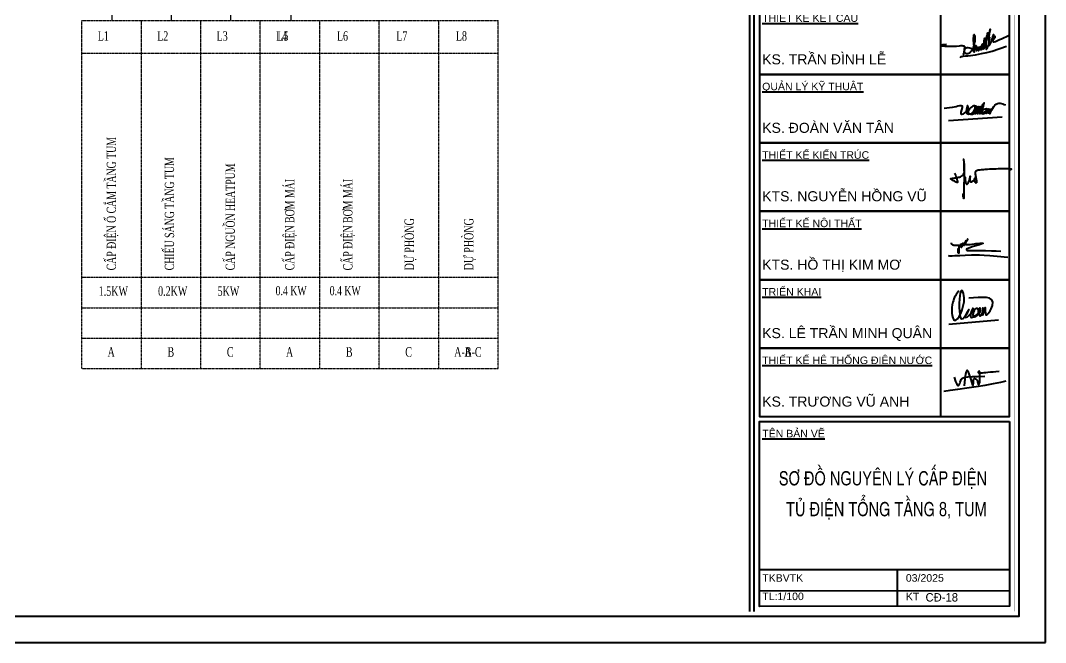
# Model space of a CAD drawing. Header units: inches. Extents: x -30463 to 18, y -115022 to 17.
# Drawn here: x -14980 to -349, y -66322 to -57441 of the extents above; entities that cross this region are included whole.
import ezdxf
from ezdxf.enums import TextEntityAlignment as Align

# ---------------------------------------------------------------- set-up
doc = ezdxf.new("R2010")
doc.units = ezdxf.units.IN
doc.header["$MEASUREMENT"] = 0
doc.linetypes.add('CENTER2', pattern=[1.125, 0.75, -0.125, 0.125, -0.125])
doc.layers.add('cat1', color=252, linetype='Continuous', lineweight=40)
doc.layers.add('nettext', color=1, linetype='Continuous', lineweight=20)
for name, color, linetype in [('Sche', 2, 'Continuous'), ('tbi', 5, 'Continuous'), ('TEXT-E', 30, 'Continuous')]:
    doc.layers.add(name, color=color, linetype=linetype)
doc.styles.add('0-Thuong', font='vntimeh.shx', dxfattribs={"width": 0.7})
doc.styles.add('st02-VnAvantH', font='')
doc.styles.add('vnah', font='', dxfattribs={"width": 0.8})
doc.styles.add('VuKtGhiChu', font='arial.ttf', dxfattribs={"height": 2})
doc.styles.get('st02-VnAvantH').set_extended_font_data('.VnAvantH')
doc.styles.get('vnah').set_extended_font_data('.VnArial NarrowH')

# ---------------------------------------------------------------- blocks, each defined once
blk = doc.blocks.new('A$C074D4DC1')
at = {"color": 142, "true_color": 0x00a1d6}
blk.add_line((38460, 29902), (38460, -377), dxfattribs=at)
at = {"ltscale": 100}
for p, q in [((38565, -377), (38565, 29902)), ((42506, 15352), (42506, 3749))]:
    blk.add_line(p, q, dxfattribs=at)
at = {"color": 156, "true_color": 0x024379}
for p, q in [((42676, 10024), (43814, 10103)), ((42685, 5708), (43737, 5802))]:
    blk.add_line(p, q, dxfattribs=at)
for points in [[(44733, -1037), (44733, 30566), (42, 30566), (42, -1037)], [(43969, 12451), (38674, 12451), (38674, 11001), (43969, 11001)], [(43969, 11001), (38674, 11001), (38674, 9551), (43969, 9551)], [(43969, 9551), (38674, 9551), (38674, 8100), (43969, 8100)], [(43969, 8100), (38674, 8100), (38674, 6650), (43969, 6650)], [(43969, 6650), (38674, 6650), (38674, 5200), (43969, 5200)]]:
    blk.add_lwpolyline(points, close=True)
blk.add_lwpolyline([(2691, 30008), (1638, 30008), (1638, -479), (44175, -479), (44175, 30008), (4075, 30008)])
at = {"color": 142, "true_color": 0x00a1d6, "const_width": 6.02}
blk.add_lwpolyline([(2691, 29906), (1739, 29906), (1739, -377), (44073, -377), (44073, 29906), (4075, 29906)], dxfattribs=at)
at = {"color": 156, "true_color": 0x024379, "elevation": 0}
for points in [[(43188, 11533), (43199, 11554), (43205, 11563), (43212, 11575), (43219, 11593), (43224, 11629), (43228, 11645), (43238, 11685), (43241, 11707), (43244, 11744), (43245, 11761), (43247, 11780), (43241, 11809), (43235, 11824), (43232, 11834), (43228, 11839), (43223, 11846), (43220, 11847), (43216, 11843), (43210, 11833), (43205, 11797), (43203, 11767), (43203, 11745), (43203, 11711), (43206, 11686), (43212, 11643), (43215, 11614), (43217, 11578), (43221, 11552), (43222, 11527), (43223, 11516), (43223, 11513), (43225, 11511), (43231, 11515), (43234, 11521), (43239, 11537), (43242, 11554), (43244, 11564), (43247, 11578), (43249, 11587), (43251, 11600), (43252, 11607), (43256, 11612), (43261, 11612), (43266, 11607), (43266, 11598), (43266, 11585), (43264, 11563), (43263, 11551), (43262, 11529), (43262, 11512), (43268, 11505), (43274, 11505), (43279, 11509), (43285, 11516), (43296, 11530), (43300, 11546), (43304, 11567), (43306, 11576), (43300, 11546), (43300, 11529), (43302, 11518), (43306, 11508), (43312, 11504), (43318, 11508), (43322, 11512), (43324, 11516), (43332, 11525), (43339, 11534), (43342, 11543), (43343, 11550), (43346, 11562), (43349, 11576), (43354, 11594), (43349, 11576), (43345, 11556), (43341, 11541), (43343, 11531), (43347, 11530), (43354, 11531), (43359, 11538), (43365, 11547), (43375, 11564), (43383, 11579), (43387, 11590), (43393, 11609), (43395, 11621), (43399, 11639), (43403, 11652), (43390, 11600), (43387, 11590), (43376, 11567), (43374, 11554), (43374, 11545), (43374, 11536), (43378, 11532), (43385, 11532), (43391, 11539), (43398, 11548), (43403, 11558), (43407, 11564), (43422, 11610), (43429, 11644), (43434, 11679), (43438, 11721), (43443, 11747), (43447, 11769), (43438, 11721), (43436, 11700), (43429, 11639), (43425, 11605), (43423, 11591), (43419, 11563), (43419, 11554), (43420, 11548), (43422, 11543), (43425, 11542), (43428, 11542), (43432, 11550), (43436, 11559), (43446, 11585), (43452, 11606), (43460, 11640), (43473, 11691), (43480, 11722), (43486, 11767), (43493, 11807), (43502, 11843), (43507, 11866), (43511, 11884), (43497, 11825), (43483, 11745), (43473, 11691), (43470, 11648), (43468, 11624), (43468, 11581), (43468, 11561), (43474, 11547), (43478, 11538), (43484, 11537), (43488, 11541), (43491, 11547), (43503, 11570), (43511, 11584), (43520, 11604), (43531, 11638), (43533, 11665), (43531, 11688), (43532, 11721), (43532, 11763), (43535, 11811), (43540, 11848), (43546, 11881), (43554, 11924), (43559, 11950), (43563, 11958), (43559, 11950), (43550, 11903), (43540, 11848), (43535, 11811), (43532, 11734), (43533, 11665), (43542, 11708), (43547, 11731), (43550, 11758), (43553, 11782), (43554, 11789)], [(43533, 11665), (43531, 11638), (43529, 11616), (43530, 11609), (43533, 11607), (43536, 11607), (43541, 11612), (43552, 11629), (43561, 11643), (43583, 11686), (43588, 11705), (43599, 11732), (43611, 11767), (43619, 11796), (43627, 11817), (43632, 11832), (43634, 11848), (43632, 11840), (43627, 11817), (43617, 11788), (43605, 11750), (43599, 11732), (43601, 11720), (43605, 11716), (43612, 11717), (43625, 11728), (43634, 11741), (43646, 11758), (43656, 11772), (43664, 11784), (43666, 11790), (43666, 11795), (43664, 11801), (43661, 11802), (43657, 11800), (43653, 11791), (43649, 11781), (43642, 11768), (43635, 11755), (43628, 11741), (43619, 11722), (43619, 11708), (43621, 11699), (43626, 11692), (43632, 11692), (43648, 11693), (43676, 11700), (43703, 11712), (43759, 11738), (43803, 11755), (43949, 11829)], [(42635, 11632), (42560, 11629), (42535, 11623), (42521, 11613), (42536, 11607), (42599, 11598), (42675, 11598), (42732, 11599), (42772, 11599), (42799, 11600), (42826, 11601), (42850, 11603), (42910, 11608), (42943, 11611), (42968, 11611), (42990, 11606), (43004, 11604), (43016, 11601), (43021, 11593), (43021, 11581), (42997, 11420), (43015, 11475), (43020, 11507), (43023, 11530), (43026, 11541), (43035, 11552), (43042, 11560), (43054, 11566), (43073, 11569), (43091, 11569), (43123, 11563), (43152, 11555), (43179, 11541), (43207, 11515), (43213, 11500), (43220, 11486), (43224, 11477), (43224, 11473), (43213, 11500), (43207, 11515), (43188, 11533), (43182, 11521), (43175, 11512), (43169, 11504), (43156, 11489), (43147, 11480), (43134, 11465), (43123, 11452), (43109, 11442), (43090, 11437), (43069, 11435), (43055, 11439), (43041, 11448), (43033, 11456), (43025, 11462), (43021, 11473), (43016, 11480)], [(42926, 11356), (42938, 11373), (42949, 11380), (42962, 11384), (42982, 11389), (43036, 11393), (43089, 11393), (43249, 11414), (43377, 11445), (43493, 11464), (43604, 11496), (43909, 11599)]]:
    blk.add_lwpolyline(points, dxfattribs=at)
at = {"color": 156, "true_color": 0x024379}
blk.add_lwpolyline([(42738, 7430), (42738, 7423, 0.343878), (42762, 7393, 0.01305), (42793, 7386), (42857, 7385), (42875, 7386, -0.247917), (42900, 7373), (42897, 7289), (42899, 7217, -0.562174), (42891, 7212), (42889, 7214), (42885, 7222), (42882, 7235), (42881, 7247), (42881, 7263), (42882, 7282), (42886, 7297), (42893, 7312), (42902, 7329), (42919, 7355), (42929, 7367), (42936, 7382), (42942, 7402, -0.72302), (42946, 7402), (42945, 7379), (42945, 7362), (42948, 7345), (42950, 7338, 0.58764), (42954, 7337), (42958, 7345), (42963, 7361), (42966, 7385), (42967, 7397), (42970, 7409), (42973, 7420, -0.768085), (42977, 7420), (42976, 7400), (42976, 7388), (42975, 7372, 0.748873), (42980, 7370), (42984, 7377), (42988, 7387), (42991, 7398), (42993, 7407), (42995, 7413), (42998, 7417), (43001, 7421), (43003, 7426, -0.81809), (43006, 7426), (43006, 7413), (43004, 7405), (43002, 7396), (43002, 7389), (43004, 7383, 0.562216), (43012, 7381), (43017, 7385), (43021, 7389), (43028, 7398), (43035, 7412), (43052, 7445), (43063, 7466), (43079, 7497), (43085, 7506, 0.949422), (43084, 7508), (43071, 7492), (43054, 7477), (43042, 7464), (43033, 7452), (43028, 7443), (43025, 7433), (43025, 7423), (43026, 7411), (43034, 7403), (43045, 7396), (43062, 7394), (43095, 7394), (43139, 7398), (43180, 7404), (43231, 7411), (43259, 7415), (43302, 7420), (43343, 7425), (43376, 7426), (43407, 7425, -0.765723), (43408, 7417), (43386, 7408), (43335, 7392), (43203, 7355), (43072, 7307), (43062, 7300, 0.605857), (43065, 7278), (43082, 7272), (43120, 7267), (43328, 7267), (43460, 7267), (43587, 7266), (43640, 7265), (43687, 7260), (43788, 7252)], format="xyb", dxfattribs=at)
for points in [[(42670, 7165), (42697, 7160), (42725, 7157), (42760, 7157), (42812, 7162), (42851, 7165), (42917, 7166), (43033, 7170), (43165, 7175), (43282, 7177), (43339, 7178), (43437, 7174), (43557, 7165), (43707, 7153), (43935, 7129)], [(42796, 4584), (42829, 4493), (42855, 4437), (42877, 4411), (42894, 4408), (42907, 4423), (42918, 4450), (42928, 4481), (42937, 4513), (42947, 4538), (42962, 4558), (42988, 4573), (43029, 4584), (43090, 4592), (43178, 4598), (43295, 4603), (43449, 4607)], [(43016, 4402), (43031, 4547), (43044, 4651), (43057, 4714), (43071, 4735), (43089, 4716), (43113, 4657), (43145, 4556), (43187, 4416)], [(43340, 4480), (43344, 4550), (43346, 4605), (43346, 4645), (43344, 4674), (43342, 4693), (43339, 4704), (43335, 4710), (43332, 4712), (43328, 4712), (43324, 4711), (43321, 4709), (43318, 4706), (43315, 4703), (43313, 4699), (43311, 4695), (43309, 4691), (43308, 4688), (43308, 4684), (43310, 4681), (43315, 4679), (43322, 4677), (43334, 4676), (43350, 4676), (43371, 4677), (43399, 4679), (43432, 4682), (43471, 4686), (43515, 4690), (43566, 4695), (43622, 4701), (43683, 4708), (43750, 4714)], [(42581, 4286), (42713, 4307), (42879, 4332), (43066, 4359), (43262, 4388), (43455, 4418), (43634, 4448), (43785, 4478), (43897, 4507)], [(43187, 4416), (43194, 4412), (43199, 4415), (43202, 4424), (43204, 4437), (43205, 4454), (43205, 4472), (43205, 4490), (43205, 4506), (43206, 4520), (43208, 4531), (43210, 4539), (43214, 4545), (43218, 4550), (43222, 4552), (43227, 4554), (43233, 4554), (43239, 4554), (43245, 4553), (43252, 4551), (43258, 4548), (43265, 4543), (43271, 4538), (43277, 4531), (43282, 4523), (43286, 4513), (43290, 4502), (43293, 4491), (43296, 4479), (43299, 4467), (43302, 4456), (43304, 4447), (43307, 4438), (43310, 4432), (43314, 4428), (43317, 4427), (43321, 4429), (43326, 4435), (43330, 4445), (43335, 4460), (43340, 4480)]]:
    blk.add_lwpolyline(points, dxfattribs=at)
at = {"ltscale": 100}
for points in [[(43969, 5200), (38674, 5200), (38674, 3749), (43969, 3749)], [(43973, 3643), (43973, 55), (38677, 50), (38677, 3643)], [(43973, 515), (43974, -267), (38678, -272), (38677, 511)]]:
    blk.add_lwpolyline(points, close=True, dxfattribs=at)
for points in [[(38677, 513), (43973, 513)], [(41591, 513), (41592, -269)]]:
    blk.add_lwpolyline(points, dxfattribs=at)
at = {"color": 156, "true_color": 0x024379}
blk.add_spline([(42589, 10285), (42840, 10324), (42965, 10332), (42937, 10166), (43093, 10309), (43082, 10339), (43071, 10313), (43075, 10170), (43196, 10198), (43235, 10332), (43099, 10196), (43222, 10173), (43257, 10332), (43250, 10168), (43309, 10319), (43296, 10166), (43352, 10324), (43341, 10168), (43432, 10399), (43395, 10341), (43389, 10175), (43490, 10265), (43400, 10237), (43389, 10175), (43475, 10209), (43501, 10272), (43480, 10175), (43536, 10270), (43516, 10183), (43573, 10268), (43555, 10179), (43663, 10350), (43884, 10354)], degree=3, dxfattribs=at)
for points, knots in [([(42803, 8906), (42814, 8888), (42832, 8854), (42849, 8802), (42855, 8778), (42861, 8751), (42877, 8703), (42845, 8716), (42822, 8728), (42784, 8746), (42752, 8764), (42735, 8776), (42719, 8787), (42727, 8793), (42740, 8796), (42775, 8801), (42826, 8809), (42884, 8820), (42934, 8831), (42973, 8852), (42999, 8882), (43017, 8924), (43016, 8991), (43017, 9082), (43013, 9143), (42996, 9233), (43006, 9131), (43003, 9041), (43012, 8885), (43007, 8722), (43004, 8591), (43003, 8473), (43003, 8417), (43002, 8353), (42982, 8437), (42989, 8467), (42994, 8485)], [0, 0, 0, 0, 0.579957, 1.070457, 1.575075, 1.702178, 1.968448, 2.102514, 2.430831, 2.83075, 3.236125, 3.41382, 3.542005, 3.595848, 3.64821, 3.924015, 4.586932, 5.111482, 5.583536, 6.016911, 6.356915, 6.676725, 7.260133, 8.235702, 9.111069, 9.447068, 9.965561, 10.714915, 12.752422, 13.92001, 15.403139, 16.485961, 17.073982, 17.30007, 17.749754, 18.361111, 18.361111, 18.361111, 18.361111]), ([(43027, 8816), (43027, 8819), (43028, 8837), (43035, 8788), (43035, 8743), (43037, 8715), (43045, 8687), (43064, 8674), (43088, 8684), (43106, 8718), (43126, 8778), (43132, 8807), (43138, 8824), (43140, 8839), (43137, 8850), (43133, 8826), (43133, 8797), (43133, 8765), (43136, 8743), (43146, 8724), (43171, 8726), (43189, 8739), (43204, 8750), (43233, 8770), (43251, 8807), (43225, 8792), (43224, 8756), (43227, 8740), (43235, 8722), (43250, 8706), (43274, 8703), (43280, 8733), (43274, 8763), (43263, 8818), (43256, 8869), (43248, 8917), (43253, 8946), (43286, 8977), (43361, 8981), (43482, 8996), (43643, 9000), (43804, 9011), (43933, 9009), (43984, 9003), (44014, 8998), (44009, 8988), (44002, 8983), (43994, 8977), (43988, 8975), (43985, 8974)], [0, 0, 0, 0, 0.241347, 0.432048, 0.963694, 1.324933, 1.611634, 1.748134, 1.908475, 2.259261, 2.767427, 3.314594, 3.455279, 3.496802, 3.537615, 3.696156, 4.007566, 4.303648, 4.510486, 4.669683, 4.821597, 5.129668, 5.314613, 5.718614, 5.876049, 6.0393, 6.314197, 6.447607, 6.675996, 6.873412, 7.057274, 7.203616, 7.612566, 7.971829, 8.76025, 9.093979, 9.320022, 9.576227, 10.278162, 11.317923, 13.076628, 14.778001, 15.965518, 16.470894, 16.548764, 16.60423, 16.719829, 16.793664, 16.895164, 16.895164, 16.895164, 16.895164]), ([(42898, 6416), (42847, 6347), (42725, 6181), (42764, 5540), (43068, 6130), (42930, 6571), (42886, 6108), (42944, 5694), (43207, 6172), (42934, 5748), (43191, 5932), (43208, 6114), (43089, 5811), (43258, 5886), (43339, 5955), (43284, 6081), (43190, 5971), (43199, 5784), (43386, 5965), (43330, 6103), (43299, 5864), (43417, 5911), (43411, 6201), (43387, 5745), (43476, 6202), (43432, 5768), (43797, 6361), (43370, 6270), (43110, 6259)], [0, 0, 0, 0, 223.991838, 539.9314, 966.330578, 1091.820815, 1464.7072, 1603.730646, 1812.919938, 1957.327933, 2137.144709, 2168.088293, 2325.619521, 2386.167164, 2503.005156, 2549.740015, 2644.346897, 2722.055836, 2905.653715, 2917.115954, 3051.888285, 3065.141774, 3205.061373, 3335.734316, 3474.481149, 3603.468042, 3767.4921, 4183.82244, 4183.82244, 4183.82244, 4183.82244])]:
    blk.add_open_spline(points, degree=3, knots=knots, dxfattribs=at)
at = {"color": 7, "style": 'VuKtGhiChu'}
for s, height, p in [('%%UTHIẾT KẾ KẾT CẤU', 159.61, (38732, 12115)), ('KS. TRẦN ĐÌNH LỄ', 212.82, (38732, 11214)), ('%%UQUẢN LÝ KỸ THUẬT', 159.61, (38732, 10665)), ('KS. ĐOÀN VĂN TÂN', 212.82, (38732, 9763)), ('%%UTHIẾT KẾ KIẾN TRÚC', 159.61, (38732, 9214)), ('KTS. NGUYỄN HỒNG VŨ', 212.82, (38732, 8313)), ('%%UTHIẾT KẾ NỘI THẤT', 159.61, (38732, 7764)), ('KTS. HỒ THỊ KIM MƠ', 212.82, (38732, 6863)), ('%%UTRIỂN KHAI', 159.61, (38732, 6314)), ('KS. LÊ TRẦN MINH QUÂN', 212.82, (38732, 5412)), ('%%UTHIẾT KẾ HỆ THỐNG ĐIỆN NƯỚC', 159.61, (38732, 4863)), ('KS. TRƯƠNG VŨ ANH', 212.82, (38732, 3962)), ('%%UTÊN BẢN VẼ', 159.61, (38734, 3310)), ('TKBVTK', 159.6, (38734, 251)), ('03/2025', 159.6, (41775, 251)), ('TL:1/100', 159.6, (38734, -139)), ('KT ', 159.6, (41775, -142))]:
    blk.add_text(s, height=height, dxfattribs=at).set_placement(p)

msp = doc.modelspace()

# ---------------------------------------------------------------- linework, layer by layer
at = {"layer": 'Sche', "color": 3, "linetype": 'ByBlock'}
for p, q in [((-13678, -53628, 2438), (-13678, -57441, 2438)), ((-12830, -53628, 2438), (-12830, -57441, 2438)), ((-11981, -53628, 2438), (-11981, -57441, 2438)), ((-11123, -53628, 14202), (-11123, -57441, 19078))]:
    msp.add_line(p, q, dxfattribs=at)
at = {"layer": 'tbi', "linetype": 'CENTER2'}
for p, q in [((-14103, -57441, 2438), (-8162, -57441, -2121)), ((-14103, -62409, 2438), (-14103, -57441, 2438)), ((-13254, -62409, 2438), (-13254, -57441, 2438)), ((-12405, -62409, 2438), (-12405, -57441, 2438)), ((-11557, -62409, 2438), (-11557, -57441, 2438)), ((-10708, -62409, 2438), (-10708, -57441, 2438)), ((-9859, -62409, -7314), (-9859, -57441, -7314)), ((-9011, -62409, -7314), (-9011, -57441, -7314)), ((-8162, -62409, -7314), (-8162, -57441, -7314)), ((-14103, -57905, 2438), (-8162, -57905, -5147)), ((-14103, -61107, -2438), (-8162, -61107, -2438)), ((-14103, -61541, -2438), (-8162, -61541, -2438)), ((-14103, -61975, -2438), (-8162, -61975, -2438)), ((-14103, -62409, -2438), (-8162, -62409, -2438))]:
    msp.add_line(p, q, dxfattribs=at)

# ---------------------------------------------------------------- block references
at = {"layer": 'cat1'}
ref = msp.add_blockref('A$C074D4DC1', (-30491, -65623), dxfattribs=dict(at, xscale=0.6738010520752868, yscale=0.6738010520752868, zscale=0.6738010520752868))
ref.add_attrib('MATBANG', 'S¥ §å NGUY£N Lý CÊP §IÖN', dxfattribs={"layer": 'nettext', "height": 202.14, "rotation": 360, "style": 'vnah', "width": 0.9}).set_placement((-2670, -63977), align=Align.MIDDLE_CENTER)
ref.add_attrib('MATBANG', 'Tñ §IÖN TæNG tÇng 8, tum', dxfattribs={"layer": 'nettext', "height": 202.14, "rotation": 360, "style": 'vnah', "width": 0.9}).set_placement((-2620, -64417), align=Align.MIDDLE_CENTER)
ref.add_attrib('KT-0?', 'c®-18', dxfattribs={"layer": 'nettext', "height": 120, "rotation": 0, "style": 'st02-VnAvantH', "width": 1}).set_placement((-1830, -65737), align=Align.CENTER)

# ---------------------------------------------------------------- texts
at = {"layer": 'TEXT-E', "linetype": 'Continuous', "style": '0-Thuong', "width": 0.7}
for s, height, p in [('l1', 135.6, (-13878, -57729, 2438)), ('l2', 135.6, (-13030, -57729, 2438)), ('l3', 135.6, (-12181, -57729, 2438)), ('l4', 135.6, (-11332, -57729, 2438)), ('l5', 135.6, (-11313, -57729, 19078)), ('l6', 135.6, (-10464, -57729, 19078)), ('l7', 135.6, (-9616, -57729, 19078)), ('l8', 135.6, (-8767, -57729, 19078)), ('1.5KW', 135.6, (-13864, -61372, 2438)), ('0.2KW', 135.6, (-13016, -61372, 2438)), ('5KW', 135.6, (-12167, -61372, 2438)), ('a', 136, (-13737, -62241, 31696)), ('b', 136, (-12882, -62241, 36572)), ('C', 136, (-12034, -62241, 31696)), ('a', 136, (-11191, -62241, 31696)), ('b', 136, (-10336, -62241, 36572)), ('C', 136, (-9488, -62241, 31696)), ('A-B-C', 135.6, (-8789, -62241, -427)), ('a', 136, (-8645, -62241, 21943))]:
    msp.add_text(s, height=height, dxfattribs=at).set_placement(p)
at = {"layer": 'TEXT-E', "ltscale": 0.5, "style": '0-Thuong', "width": 0.7}
for s, p in [('cÊp ®iÖn æ c¾m tÇng tum', (-13617, -61008, 25379)), ('chiÕu s¸ng tÇng tum', (-12788, -61008, 9326)), ('cÊp nguån heatpum', (-11920, -61008, 25379)), ('cÊp ®iÖn b¬m m¸i', (-11071, -61008, 25379)), ('cÊp ®iÖn b¬m m¸i', (-10242, -61008, 9326))]:
    msp.add_text(s, height=132.51, rotation=90, dxfattribs=at).set_placement(p)
at = {"layer": 'TEXT-E', "linetype": 'Continuous', "style": '0-Thuong', "width": 0.7}
for p in [(-9363, -61008, -15056), (-8515, -61008, -427)]:
    msp.add_text('Dù PHßNG', height=135.6, rotation=90, dxfattribs=at).set_placement(p)
at = {"layer": 'TEXT-E', "ltscale": 0.5, "style": '0-Thuong', "width": 0.7}
for p in [(-11339, -61364, 20028), (-10567, -61364, 20028)]:
    msp.add_text('0.4 KW', height=132.5, dxfattribs=at).set_placement(p)

doc.saveas('drawing.dxf')
